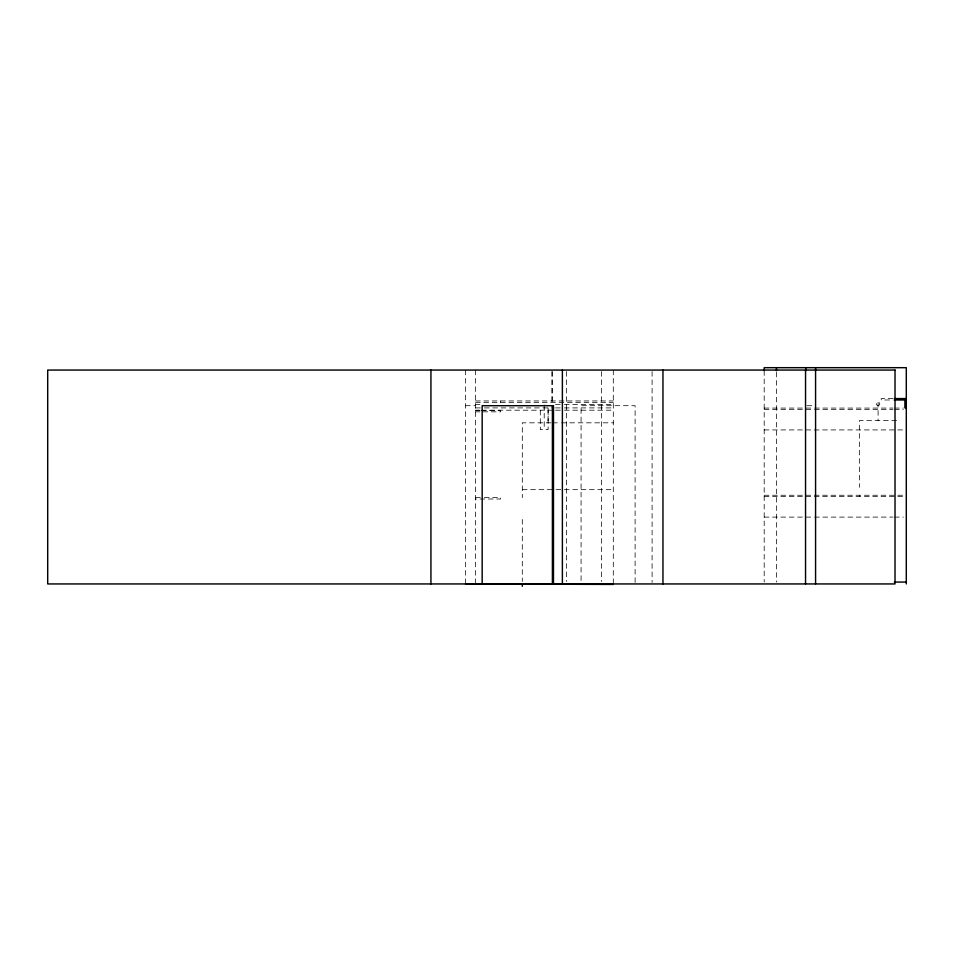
<?xml version="1.0" encoding="UTF-8"?>
<svg xmlns="http://www.w3.org/2000/svg" width="954" height="954" viewBox="0 0 954 954"><rect width="100%" height="100%" fill="white"/><g stroke="black" fill="none" stroke-linecap="round" stroke-linejoin="round"><path stroke-width="0.72" stroke-dasharray="4.77 3.58" d="M893.027 398.581L881.234 398.581L881.234 399.976L893.206 399.976M475.521 400.942L613.303 400.942M475.521 402.338L613.303 402.338M475.521 404.568L479.957 404.568M555.478 404.568L562.896 404.568M564.374 404.568L613.303 404.568M465.469 405.7L475.521 405.7M806.977 405.7L812.713 405.7M475.521 407.907L482.915 407.907M484.405 407.907L554 407.907M555.478 407.907L562.896 407.907M564.374 407.907L613.303 407.907M764.19 408.073L813.046 408.073M814.525 408.073L892.98 408.073M894.458 408.073L903.343 408.073M764.19 409.457L813.046 409.457M814.525 409.457L892.98 409.457M894.458 409.457L903.343 409.457M475.521 410.196L479.934 410.196M481.4 410.196L554.035 410.196M555.514 410.196L562.932 410.196M564.41 410.196L613.303 410.196M475.521 410.435L479.934 410.435M481.412 410.435L500.576 410.435L500.576 411.83L481.412 411.83M475.521 411.83L479.934 411.83M896.617 420.452L859.578 420.452L859.578 487.291M551.03 422.825L522.303 422.825L522.303 497.606M552.521 422.825L559.926 422.825M561.417 422.825L613.303 422.825M764.19 429.932L906.3 429.932M522.303 489.664L554.596 489.664M556.063 489.664L613.303 489.664M764.19 495.245L906.3 495.245M764.19 496.64L906.3 496.64M475.521 497.606L482.891 497.606M484.358 497.606L500.576 497.606L500.576 499.002L475.521 499.002M764.19 517.104L813.046 517.104M814.525 517.104L892.98 517.104M894.458 517.104L903.343 517.104M878.097 402.194L878.097 420.452M859.578 495.245L859.578 496.64M776.473 372.155L776.473 582.071M764.19 370.665L764.19 582.071M652.095 371.535L652.095 582.465M635.102 582.465L635.102 405.7L581.069 405.7L581.069 583.943M613.303 370.057L613.303 584.432M601.557 371.535L601.557 581.463M566.521 371.535L566.521 581.463M552.39 371.535L552.39 404.222M551.829 371.535L551.829 404.293M548.109 410.196L548.109 429.622L540.31 429.622L540.31 410.196M548.073 407.907L548.073 422.825M544.209 404.961L544.209 426.843M522.303 519.477L522.303 581.487M500.576 400.942L500.576 402.338M475.521 370.057L475.521 584.432M465.469 370.057L465.469 583.943M877.263 405.319A1.669 1.669 0 0 0 879.767 403.876A1.669 1.669 0 0 0 877.263 402.421A1.669 1.669 0 0 0 877.263 405.319"/><path stroke-width="1.43" d="M894.506 398.581L906.3 398.581M894.554 399.976L906.3 399.976M906.3 407.835L904.905 407.835L904.905 399.976M894.399 582.071L906.3 582.071M613.303 584.432L465.469 583.943M906.3 583.943L906.3 367.684L764.19 367.684L764.19 370.665M815.575 367.684L815.575 583.943M805.748 367.684L805.748 370.665M805.546 370.057L805.546 583.943M776.473 367.684L776.473 370.665M662.958 370.057L662.958 583.943M562.383 370.057L562.383 583.943M553.475 583.943L553.475 405.7L482.175 405.7L482.175 583.943M552.39 405.7L552.39 583.943M522.303 584.432L522.303 586.316M430.934 370.057L430.934 583.943M895.019 370.057L47.7 370.057L47.7 583.943L895.019 583.943L895.019 370.057"/></g></svg>
